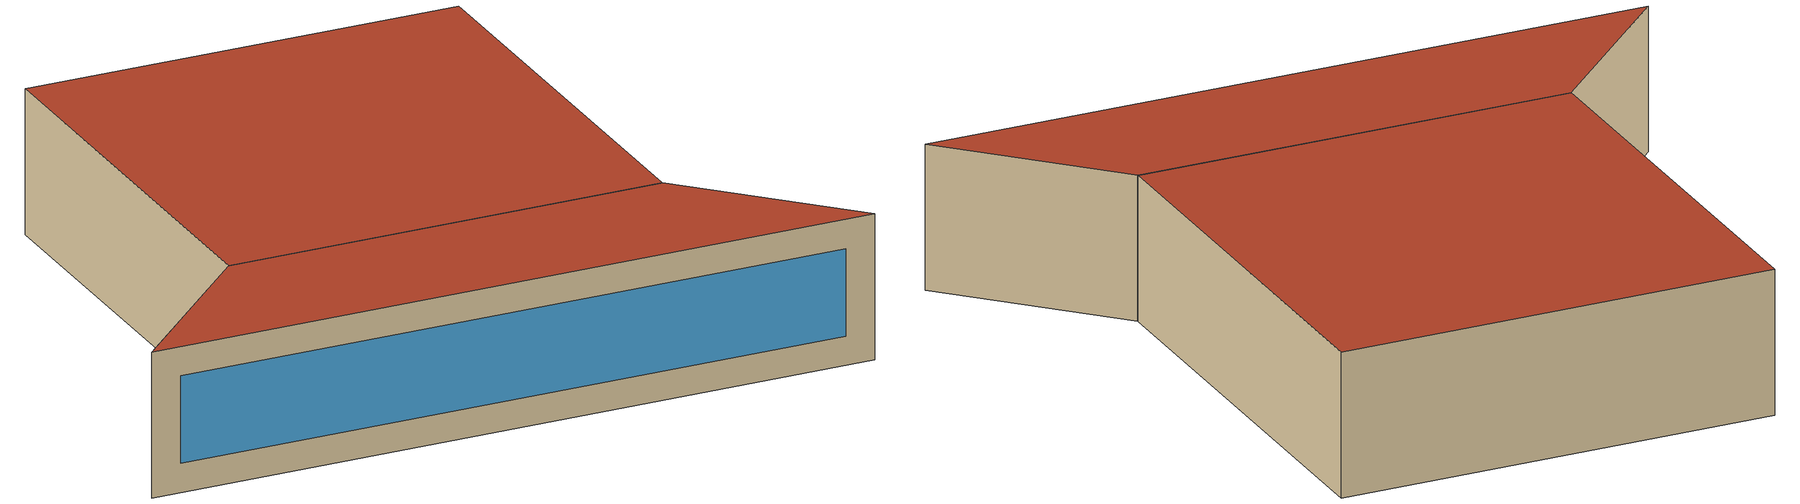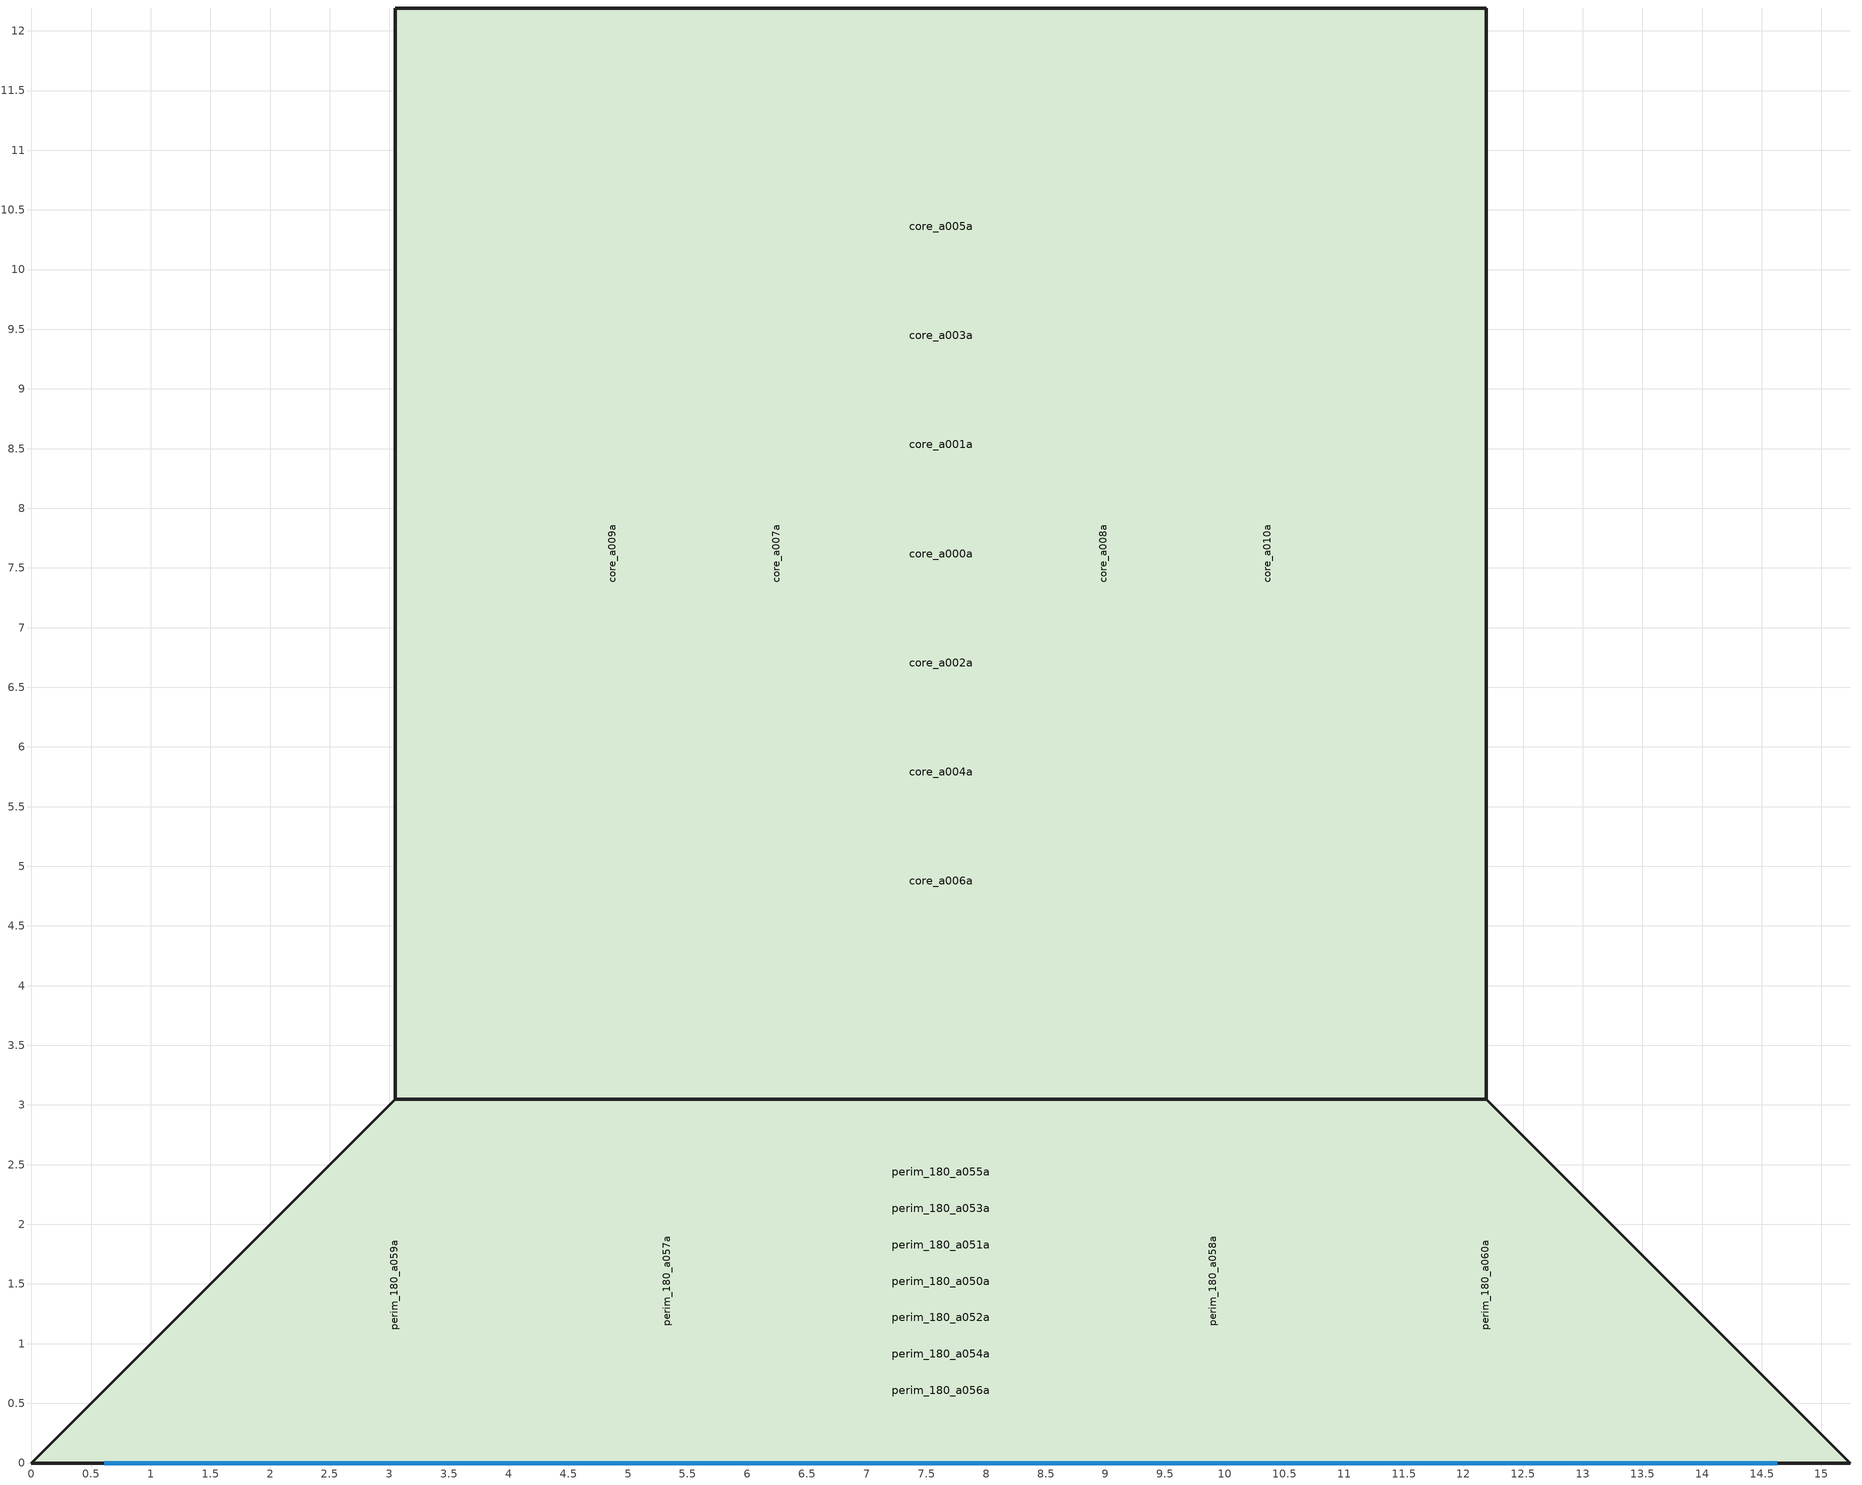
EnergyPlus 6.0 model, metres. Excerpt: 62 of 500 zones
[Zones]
core_a000a
 floor ground (Exterior Floor): 12.19,12.19 12.19,3.05 3.05,3.05 3.05,12.19 z0
 wall outside (Exterior Wall): 3.05,3.05 12.19,3.05 12.19,12.19 3.05,12.19 3.05,3.05 z0:3.05
 roof outside (Exterior Roof): 12.19,3.05 12.19,12.19 3.05,12.19 3.05,3.05 z3.05
core_a001a
 floor ground (Exterior Floor): 12.19,12.19 12.19,3.05 3.05,3.05 3.05,12.19 z0
 wall outside (Exterior Wall): 3.05,3.05 12.19,3.05 12.19,12.19 3.05,12.19 3.05,3.05 z0:3.05
 roof outside (Exterior Roof): 12.19,3.05 12.19,12.19 3.05,12.19 3.05,3.05 z3.05
core_a002a
 floor ground (Exterior Floor): 12.19,12.19 12.19,3.05 3.05,3.05 3.05,12.19 z0
 wall outside (Exterior Wall): 3.05,3.05 12.19,3.05 12.19,12.19 3.05,12.19 3.05,3.05 z0:3.05
 roof outside (Exterior Roof): 12.19,3.05 12.19,12.19 3.05,12.19 3.05,3.05 z3.05
core_a003a
 floor ground (Exterior Floor): 12.19,12.19 12.19,3.05 3.05,3.05 3.05,12.19 z0
 wall outside (Exterior Wall): 3.05,3.05 12.19,3.05 12.19,12.19 3.05,12.19 3.05,3.05 z0:3.05
 roof outside (Exterior Roof): 12.19,3.05 12.19,12.19 3.05,12.19 3.05,3.05 z3.05
core_a004a
 floor ground (Exterior Floor): 12.19,12.19 12.19,3.05 3.05,3.05 3.05,12.19 z0
 wall outside (Exterior Wall): 3.05,3.05 12.19,3.05 12.19,12.19 3.05,12.19 3.05,3.05 z0:3.05
 roof outside (Exterior Roof): 12.19,3.05 12.19,12.19 3.05,12.19 3.05,3.05 z3.05
core_a005a
 floor ground (Exterior Floor): 12.19,12.19 12.19,3.05 3.05,3.05 3.05,12.19 z0
 wall outside (Exterior Wall): 3.05,3.05 12.19,3.05 12.19,12.19 3.05,12.19 3.05,3.05 z0:3.05
 roof outside (Exterior Roof): 12.19,3.05 12.19,12.19 3.05,12.19 3.05,3.05 z3.05
core_a006a
 floor ground (Exterior Floor): 12.19,12.19 12.19,3.05 3.05,3.05 3.05,12.19 z0
 wall outside (Exterior Wall): 3.05,3.05 12.19,3.05 12.19,12.19 3.05,12.19 3.05,3.05 z0:3.05
 roof outside (Exterior Roof): 12.19,3.05 12.19,12.19 3.05,12.19 3.05,3.05 z3.05
core_a007a
 floor ground (Exterior Floor): 12.19,12.19 12.19,3.05 3.05,3.05 3.05,12.19 z0
 wall outside (Exterior Wall): 3.05,3.05 12.19,3.05 12.19,12.19 3.05,12.19 3.05,3.05 z0:3.05
 roof outside (Exterior Roof): 12.19,3.05 12.19,12.19 3.05,12.19 3.05,3.05 z3.05
core_a008a
 floor ground (Exterior Floor): 12.19,12.19 12.19,3.05 3.05,3.05 3.05,12.19 z0
 wall outside (Exterior Wall): 3.05,3.05 12.19,3.05 12.19,12.19 3.05,12.19 3.05,3.05 z0:3.05
 roof outside (Exterior Roof): 12.19,3.05 12.19,12.19 3.05,12.19 3.05,3.05 z3.05
core_a009a
 floor ground (Exterior Floor): 12.19,12.19 12.19,3.05 3.05,3.05 3.05,12.19 z0
 wall outside (Exterior Wall): 3.05,3.05 12.19,3.05 12.19,12.19 3.05,12.19 3.05,3.05 z0:3.05
 roof outside (Exterior Roof): 12.19,3.05 12.19,12.19 3.05,12.19 3.05,3.05 z3.05
core_a010a
 floor ground (Exterior Floor): 12.19,12.19 12.19,3.05 3.05,3.05 3.05,12.19 z0
 wall outside (Exterior Wall): 3.05,3.05 12.19,3.05 12.19,12.19 3.05,12.19 3.05,3.05 z0:3.05
 roof outside (Exterior Roof): 12.19,3.05 12.19,12.19 3.05,12.19 3.05,3.05 z3.05
core_a011a
 floor ground (Exterior Floor): 12.19,12.19 12.19,3.05 3.05,3.05 3.05,12.19 z0
 wall outside (Exterior Wall): 3.05,3.05 12.19,3.05 12.19,12.19 3.05,12.19 3.05,3.05 z0:3.05
 roof outside (Exterior Roof): 12.19,3.05 12.19,12.19 3.05,12.19 3.05,3.05 z3.05
perim_180_a050a
 floor ground (Exterior Floor): 12.19,3.05 15.24,0 0,0 3.05,3.05 z0
 wall outside (Exterior Wall): 12.19,3.05 3.05,3.05 0,0 15.24,0 12.19,3.05 z0:3.05
 window (Exterior Window): 0.61,0 14.63,0 z0.61:2.44
 roof outside (Exterior Roof): 15.24,0 12.19,3.05 3.05,3.05 0,0 z3.05
perim_180_a051a
 floor ground (Exterior Floor): 12.19,3.05 15.24,0 0,0 3.05,3.05 z0
 wall outside (Exterior Wall): 12.19,3.05 3.05,3.05 0,0 15.24,0 12.19,3.05 z0:3.05
 window (Exterior Window): 0.61,0 14.63,0 z0.61:2.44
 roof outside (Exterior Roof): 15.24,0 12.19,3.05 3.05,3.05 0,0 z3.05
perim_180_a052a
 floor ground (Exterior Floor): 12.19,3.05 15.24,0 0,0 3.05,3.05 z0
 wall outside (Exterior Wall): 12.19,3.05 3.05,3.05 0,0 15.24,0 12.19,3.05 z0:3.05
 window (Exterior Window): 0.61,0 14.63,0 z0.61:2.44
 roof outside (Exterior Roof): 15.24,0 12.19,3.05 3.05,3.05 0,0 z3.05
perim_180_a053a
 floor ground (Exterior Floor): 12.19,3.05 15.24,0 0,0 3.05,3.05 z0
 wall outside (Exterior Wall): 12.19,3.05 3.05,3.05 0,0 15.24,0 12.19,3.05 z0:3.05
 window (Exterior Window): 0.61,0 14.63,0 z0.61:2.44
 roof outside (Exterior Roof): 15.24,0 12.19,3.05 3.05,3.05 0,0 z3.05
perim_180_a054a
 floor ground (Exterior Floor): 12.19,3.05 15.24,0 0,0 3.05,3.05 z0
 wall outside (Exterior Wall): 12.19,3.05 3.05,3.05 0,0 15.24,0 12.19,3.05 z0:3.05
 window (Exterior Window): 0.61,0 14.63,0 z0.61:2.44
 roof outside (Exterior Roof): 15.24,0 12.19,3.05 3.05,3.05 0,0 z3.05
perim_180_a055a
 floor ground (Exterior Floor): 12.19,3.05 15.24,0 0,0 3.05,3.05 z0
 wall outside (Exterior Wall): 12.19,3.05 3.05,3.05 0,0 15.24,0 12.19,3.05 z0:3.05
 window (Exterior Window): 0.61,0 14.63,0 z0.61:2.44
 roof outside (Exterior Roof): 15.24,0 12.19,3.05 3.05,3.05 0,0 z3.05
perim_180_a056a
 floor ground (Exterior Floor): 12.19,3.05 15.24,0 0,0 3.05,3.05 z0
 wall outside (Exterior Wall): 12.19,3.05 3.05,3.05 0,0 15.24,0 12.19,3.05 z0:3.05
 window (Exterior Window): 0.61,0 14.63,0 z0.61:2.44
 roof outside (Exterior Roof): 15.24,0 12.19,3.05 3.05,3.05 0,0 z3.05
perim_180_a057a
 floor ground (Exterior Floor): 12.19,3.05 15.24,0 0,0 3.05,3.05 z0
 wall outside (Exterior Wall): 12.19,3.05 3.05,3.05 0,0 15.24,0 12.19,3.05 z0:3.05
 window (Exterior Window): 0.61,0 14.63,0 z0.61:2.44
 roof outside (Exterior Roof): 15.24,0 12.19,3.05 3.05,3.05 0,0 z3.05
perim_180_a058a
 floor ground (Exterior Floor): 12.19,3.05 15.24,0 0,0 3.05,3.05 z0
 wall outside (Exterior Wall): 12.19,3.05 3.05,3.05 0,0 15.24,0 12.19,3.05 z0:3.05
 window (Exterior Window): 0.61,0 14.63,0 z0.61:2.44
 roof outside (Exterior Roof): 15.24,0 12.19,3.05 3.05,3.05 0,0 z3.05
perim_180_a059a
 floor ground (Exterior Floor): 12.19,3.05 15.24,0 0,0 3.05,3.05 z0
 wall outside (Exterior Wall): 12.19,3.05 3.05,3.05 0,0 15.24,0 12.19,3.05 z0:3.05
 window (Exterior Window): 0.61,0 14.63,0 z0.61:2.44
 roof outside (Exterior Roof): 15.24,0 12.19,3.05 3.05,3.05 0,0 z3.05
perim_180_a060a
 floor ground (Exterior Floor): 12.19,3.05 15.24,0 0,0 3.05,3.05 z0
 wall outside (Exterior Wall): 12.19,3.05 3.05,3.05 0,0 15.24,0 12.19,3.05 z0:3.05
 window (Exterior Window): 0.61,0 14.63,0 z0.61:2.44
 roof outside (Exterior Roof): 15.24,0 12.19,3.05 3.05,3.05 0,0 z3.05
perim_180_a061a
 floor ground (Exterior Floor): 12.19,3.05 15.24,0 0,0 3.05,3.05 z0
 wall outside (Exterior Wall): 12.19,3.05 3.05,3.05 0,0 15.24,0 12.19,3.05 z0:3.05
 window (Exterior Window): 0.61,0 14.63,0 z0.61:2.44
 roof outside (Exterior Roof): 15.24,0 12.19,3.05 3.05,3.05 0,0 z3.05
perim_180_a062a
 floor ground (Exterior Floor): 12.19,3.05 15.24,0 0,0 3.05,3.05 z0
 wall outside (Exterior Wall): 12.19,3.05 3.05,3.05 0,0 15.24,0 12.19,3.05 z0:3.05
 window (Exterior Window): 0.61,0 14.63,0 z0.61:2.44
 roof outside (Exterior Roof): 15.24,0 12.19,3.05 3.05,3.05 0,0 z3.05
perim_180_a063a
 floor ground (Exterior Floor): 12.19,3.05 15.24,0 0,0 3.05,3.05 z0
 wall outside (Exterior Wall): 12.19,3.05 3.05,3.05 0,0 15.24,0 12.19,3.05 z0:3.05
 window (Exterior Window): 0.61,0 14.63,0 z0.61:2.44
 roof outside (Exterior Roof): 15.24,0 12.19,3.05 3.05,3.05 0,0 z3.05
perim_180_a064a
 floor ground (Exterior Floor): 12.19,3.05 15.24,0 0,0 3.05,3.05 z0
 wall outside (Exterior Wall): 12.19,3.05 3.05,3.05 0,0 15.24,0 12.19,3.05 z0:3.05
 window (Exterior Window): 0.61,0 14.63,0 z0.61:2.44
 roof outside (Exterior Roof): 15.24,0 12.19,3.05 3.05,3.05 0,0 z3.05
perim_180_a065a
 floor ground (Exterior Floor): 12.19,3.05 15.24,0 0,0 3.05,3.05 z0
 wall outside (Exterior Wall): 12.19,3.05 3.05,3.05 0,0 15.24,0 12.19,3.05 z0:3.05
 window (Exterior Window): 0.61,0 14.63,0 z0.61:2.44
 roof outside (Exterior Roof): 15.24,0 12.19,3.05 3.05,3.05 0,0 z3.05
perim_180_a066a
 floor ground (Exterior Floor): 12.19,3.05 15.24,0 0,0 3.05,3.05 z0
 wall outside (Exterior Wall): 12.19,3.05 3.05,3.05 0,0 15.24,0 12.19,3.05 z0:3.05
 window (Exterior Window): 0.61,0 14.63,0 z0.61:2.44
 roof outside (Exterior Roof): 15.24,0 12.19,3.05 3.05,3.05 0,0 z3.05
perim_180_a067a
 floor ground (Exterior Floor): 12.19,3.05 15.24,0 0,0 3.05,3.05 z0
 wall outside (Exterior Wall): 12.19,3.05 3.05,3.05 0,0 15.24,0 12.19,3.05 z0:3.05
 window (Exterior Window): 0.61,0 14.63,0 z0.61:2.44
 roof outside (Exterior Roof): 15.24,0 12.19,3.05 3.05,3.05 0,0 z3.05
perim_180_a068a
 floor ground (Exterior Floor): 12.19,3.05 15.24,0 0,0 3.05,3.05 z0
 wall outside (Exterior Wall): 12.19,3.05 3.05,3.05 0,0 15.24,0 12.19,3.05 z0:3.05
 window (Exterior Window): 0.61,0 14.63,0 z0.61:2.44
 roof outside (Exterior Roof): 15.24,0 12.19,3.05 3.05,3.05 0,0 z3.05
perim_180_a069a
 floor ground (Exterior Floor): 12.19,3.05 15.24,0 0,0 3.05,3.05 z0
 wall outside (Exterior Wall): 12.19,3.05 3.05,3.05 0,0 15.24,0 12.19,3.05 z0:3.05
 window (Exterior Window): 0.61,0 14.63,0 z0.61:2.44
 roof outside (Exterior Roof): 15.24,0 12.19,3.05 3.05,3.05 0,0 z3.05
perim_180_a070a
 floor ground (Exterior Floor): 12.19,3.05 15.24,0 0,0 3.05,3.05 z0
 wall outside (Exterior Wall): 12.19,3.05 3.05,3.05 0,0 15.24,0 12.19,3.05 z0:3.05
 window (Exterior Window): 0.61,0 14.63,0 z0.61:2.44
 roof outside (Exterior Roof): 15.24,0 12.19,3.05 3.05,3.05 0,0 z3.05
perim_180_a071a
 floor ground (Exterior Floor): 12.19,3.05 15.24,0 0,0 3.05,3.05 z0
 wall outside (Exterior Wall): 12.19,3.05 3.05,3.05 0,0 15.24,0 12.19,3.05 z0:3.05
 window (Exterior Window): 0.61,0 14.63,0 z0.61:2.44
 roof outside (Exterior Roof): 15.24,0 12.19,3.05 3.05,3.05 0,0 z3.05
perim_180_a072a
 floor ground (Exterior Floor): 12.19,3.05 15.24,0 0,0 3.05,3.05 z0
 wall outside (Exterior Wall): 12.19,3.05 3.05,3.05 0,0 15.24,0 12.19,3.05 z0:3.05
 window (Exterior Window): 0.61,0 14.63,0 z0.61:2.44
 roof outside (Exterior Roof): 15.24,0 12.19,3.05 3.05,3.05 0,0 z3.05
perim_180_a073a
 floor ground (Exterior Floor): 12.19,3.05 15.24,0 0,0 3.05,3.05 z0
 wall outside (Exterior Wall): 12.19,3.05 3.05,3.05 0,0 15.24,0 12.19,3.05 z0:3.05
 window (Exterior Window): 0.61,0 14.63,0 z0.61:2.44
 roof outside (Exterior Roof): 15.24,0 12.19,3.05 3.05,3.05 0,0 z3.05
perim_180_a074a
 floor ground (Exterior Floor): 12.19,3.05 15.24,0 0,0 3.05,3.05 z0
 wall outside (Exterior Wall): 12.19,3.05 3.05,3.05 0,0 15.24,0 12.19,3.05 z0:3.05
 window (Exterior Window): 0.61,0 14.63,0 z0.61:2.44
 roof outside (Exterior Roof): 15.24,0 12.19,3.05 3.05,3.05 0,0 z3.05
perim_180_a075a
 floor ground (Exterior Floor): 12.19,3.05 15.24,0 0,0 3.05,3.05 z0
 wall outside (Exterior Wall): 12.19,3.05 3.05,3.05 0,0 15.24,0 12.19,3.05 z0:3.05
 window (Exterior Window): 0.61,0 14.63,0 z0.61:2.44
 roof outside (Exterior Roof): 15.24,0 12.19,3.05 3.05,3.05 0,0 z3.05
perim_180_a076a
 floor ground (Exterior Floor): 12.19,3.05 15.24,0 0,0 3.05,3.05 z0
 wall outside (Exterior Wall): 12.19,3.05 3.05,3.05 0,0 15.24,0 12.19,3.05 z0:3.05
 window (Exterior Window): 0.61,0 14.63,0 z0.61:2.44
 roof outside (Exterior Roof): 15.24,0 12.19,3.05 3.05,3.05 0,0 z3.05
perim_180_a077a
 floor ground (Exterior Floor): 12.19,3.05 15.24,0 0,0 3.05,3.05 z0
 wall outside (Exterior Wall): 12.19,3.05 3.05,3.05 0,0 15.24,0 12.19,3.05 z0:3.05
 window (Exterior Window): 0.61,0 14.63,0 z0.61:2.44
 roof outside (Exterior Roof): 15.24,0 12.19,3.05 3.05,3.05 0,0 z3.05
perim_180_a078a
 floor ground (Exterior Floor): 12.19,3.05 15.24,0 0,0 3.05,3.05 z0
 wall outside (Exterior Wall): 12.19,3.05 3.05,3.05 0,0 15.24,0 12.19,3.05 z0:3.05
 window (Exterior Window): 0.61,0 14.63,0 z0.61:2.44
 roof outside (Exterior Roof): 15.24,0 12.19,3.05 3.05,3.05 0,0 z3.05
perim_180_a079a
 floor ground (Exterior Floor): 12.19,3.05 15.24,0 0,0 3.05,3.05 z0
 wall outside (Exterior Wall): 12.19,3.05 3.05,3.05 0,0 15.24,0 12.19,3.05 z0:3.05
 window (Exterior Window): 0.61,0 14.63,0 z0.61:2.44
 roof outside (Exterior Roof): 15.24,0 12.19,3.05 3.05,3.05 0,0 z3.05
perim_180_a080a
 floor ground (Exterior Floor): 12.19,3.05 15.24,0 0,0 3.05,3.05 z0
 wall outside (Exterior Wall): 12.19,3.05 3.05,3.05 0,0 15.24,0 12.19,3.05 z0:3.05
 window (Exterior Window): 0.61,0 14.63,0 z0.61:2.44
 roof outside (Exterior Roof): 15.24,0 12.19,3.05 3.05,3.05 0,0 z3.05
perim_180_a081a
 floor ground (Exterior Floor): 12.19,3.05 15.24,0 0,0 3.05,3.05 z0
 wall outside (Exterior Wall): 12.19,3.05 3.05,3.05 0,0 15.24,0 12.19,3.05 z0:3.05
 window (Exterior Window): 0.61,0 14.63,0 z0.61:2.44
 roof outside (Exterior Roof): 15.24,0 12.19,3.05 3.05,3.05 0,0 z3.05
perim_180_a082a
 floor ground (Exterior Floor): 12.19,3.05 15.24,0 0,0 3.05,3.05 z0
 wall outside (Exterior Wall): 12.19,3.05 3.05,3.05 0,0 15.24,0 12.19,3.05 z0:3.05
 window (Exterior Window): 0.61,0 14.63,0 z0.61:2.44
 roof outside (Exterior Roof): 15.24,0 12.19,3.05 3.05,3.05 0,0 z3.05
perim_180_a083a
 floor ground (Exterior Floor): 12.19,3.05 15.24,0 0,0 3.05,3.05 z0
 wall outside (Exterior Wall): 12.19,3.05 3.05,3.05 0,0 15.24,0 12.19,3.05 z0:3.05
 window (Exterior Window): 0.61,0 14.63,0 z0.61:2.44
 roof outside (Exterior Roof): 15.24,0 12.19,3.05 3.05,3.05 0,0 z3.05
perim_180_a084a
 floor ground (Exterior Floor): 12.19,3.05 15.24,0 0,0 3.05,3.05 z0
 wall outside (Exterior Wall): 12.19,3.05 3.05,3.05 0,0 15.24,0 12.19,3.05 z0:3.05
 window (Exterior Window): 0.61,0 14.63,0 z0.61:2.44
 roof outside (Exterior Roof): 15.24,0 12.19,3.05 3.05,3.05 0,0 z3.05
perim_180_a085a
 floor ground (Exterior Floor): 12.19,3.05 15.24,0 0,0 3.05,3.05 z0
 wall outside (Exterior Wall): 12.19,3.05 3.05,3.05 0,0 15.24,0 12.19,3.05 z0:3.05
 window (Exterior Window): 0.61,0 14.63,0 z0.61:2.44
 roof outside (Exterior Roof): 15.24,0 12.19,3.05 3.05,3.05 0,0 z3.05
perim_180_a086a
 floor ground (Exterior Floor): 12.19,3.05 15.24,0 0,0 3.05,3.05 z0
 wall outside (Exterior Wall): 12.19,3.05 3.05,3.05 0,0 15.24,0 12.19,3.05 z0:3.05
 window (Exterior Window): 0.61,0 14.63,0 z0.61:2.44
 roof outside (Exterior Roof): 15.24,0 12.19,3.05 3.05,3.05 0,0 z3.05
perim_180_a087a
 floor ground (Exterior Floor): 12.19,3.05 15.24,0 0,0 3.05,3.05 z0
 wall outside (Exterior Wall): 12.19,3.05 3.05,3.05 0,0 15.24,0 12.19,3.05 z0:3.05
 window (Exterior Window): 0.61,0 14.63,0 z0.61:2.44
 roof outside (Exterior Roof): 15.24,0 12.19,3.05 3.05,3.05 0,0 z3.05
perim_180_a088a
 floor ground (Exterior Floor): 12.19,3.05 15.24,0 0,0 3.05,3.05 z0
 wall outside (Exterior Wall): 12.19,3.05 3.05,3.05 0,0 15.24,0 12.19,3.05 z0:3.05
 window (Exterior Window): 0.61,0 14.63,0 z0.61:2.44
 roof outside (Exterior Roof): 15.24,0 12.19,3.05 3.05,3.05 0,0 z3.05
perim_180_a089a
 floor ground (Exterior Floor): 12.19,3.05 15.24,0 0,0 3.05,3.05 z0
 wall outside (Exterior Wall): 12.19,3.05 3.05,3.05 0,0 15.24,0 12.19,3.05 z0:3.05
 window (Exterior Window): 0.61,0 14.63,0 z0.61:2.44
 roof outside (Exterior Roof): 15.24,0 12.19,3.05 3.05,3.05 0,0 z3.05
perim_180_a090a
 floor ground (Exterior Floor): 12.19,3.05 15.24,0 0,0 3.05,3.05 z0
 wall outside (Exterior Wall): 12.19,3.05 3.05,3.05 0,0 15.24,0 12.19,3.05 z0:3.05
 window (Exterior Window): 0.61,0 14.63,0 z0.61:2.44
 roof outside (Exterior Roof): 15.24,0 12.19,3.05 3.05,3.05 0,0 z3.05
perim_180_a091a
 floor ground (Exterior Floor): 12.19,3.05 15.24,0 0,0 3.05,3.05 z0
 wall outside (Exterior Wall): 12.19,3.05 3.05,3.05 0,0 15.24,0 12.19,3.05 z0:3.05
 window (Exterior Window): 0.61,0 14.63,0 z0.61:2.44
 roof outside (Exterior Roof): 15.24,0 12.19,3.05 3.05,3.05 0,0 z3.05
perim_180_a092a
 floor ground (Exterior Floor): 12.19,3.05 15.24,0 0,0 3.05,3.05 z0
 wall outside (Exterior Wall): 12.19,3.05 3.05,3.05 0,0 15.24,0 12.19,3.05 z0:3.05
 window (Exterior Window): 0.61,0 14.63,0 z0.61:2.44
 roof outside (Exterior Roof): 15.24,0 12.19,3.05 3.05,3.05 0,0 z3.05
perim_180_a093a
 floor ground (Exterior Floor): 12.19,3.05 15.24,0 0,0 3.05,3.05 z0
 wall outside (Exterior Wall): 12.19,3.05 3.05,3.05 0,0 15.24,0 12.19,3.05 z0:3.05
 window (Exterior Window): 0.61,0 14.63,0 z0.61:2.44
 roof outside (Exterior Roof): 15.24,0 12.19,3.05 3.05,3.05 0,0 z3.05
perim_180_a094a
 floor ground (Exterior Floor): 12.19,3.05 15.24,0 0,0 3.05,3.05 z0
 wall outside (Exterior Wall): 12.19,3.05 3.05,3.05 0,0 15.24,0 12.19,3.05 z0:3.05
 window (Exterior Window): 0.61,0 14.63,0 z0.61:2.44
 roof outside (Exterior Roof): 15.24,0 12.19,3.05 3.05,3.05 0,0 z3.05
perim_180_a095a
 floor ground (Exterior Floor): 12.19,3.05 15.24,0 0,0 3.05,3.05 z0
 wall outside (Exterior Wall): 12.19,3.05 3.05,3.05 0,0 15.24,0 12.19,3.05 z0:3.05
 window (Exterior Window): 0.61,0 14.63,0 z0.61:2.44
 roof outside (Exterior Roof): 15.24,0 12.19,3.05 3.05,3.05 0,0 z3.05
perim_180_a096a
 floor ground (Exterior Floor): 12.19,3.05 15.24,0 0,0 3.05,3.05 z0
 wall outside (Exterior Wall): 12.19,3.05 3.05,3.05 0,0 15.24,0 12.19,3.05 z0:3.05
 window (Exterior Window): 0.61,0 14.63,0 z0.61:2.44
 roof outside (Exterior Roof): 15.24,0 12.19,3.05 3.05,3.05 0,0 z3.05
perim_180_a097a
 floor ground (Exterior Floor): 12.19,3.05 15.24,0 0,0 3.05,3.05 z0
 wall outside (Exterior Wall): 12.19,3.05 3.05,3.05 0,0 15.24,0 12.19,3.05 z0:3.05
 window (Exterior Window): 0.61,0 14.63,0 z0.61:2.44
 roof outside (Exterior Roof): 15.24,0 12.19,3.05 3.05,3.05 0,0 z3.05
perim_180_a098a
 floor ground (Exterior Floor): 12.19,3.05 15.24,0 0,0 3.05,3.05 z0
 wall outside (Exterior Wall): 12.19,3.05 3.05,3.05 0,0 15.24,0 12.19,3.05 z0:3.05
 window (Exterior Window): 0.61,0 14.63,0 z0.61:2.44
 roof outside (Exterior Roof): 15.24,0 12.19,3.05 3.05,3.05 0,0 z3.05
perim_180_a099a
 floor ground (Exterior Floor): 12.19,3.05 15.24,0 0,0 3.05,3.05 z0
 wall outside (Exterior Wall): 12.19,3.05 3.05,3.05 0,0 15.24,0 12.19,3.05 z0:3.05
 window (Exterior Window): 0.61,0 14.63,0 z0.61:2.44
 roof outside (Exterior Roof): 15.24,0 12.19,3.05 3.05,3.05 0,0 z3.05
[Building]
increase zone count test: North Axis {deg}=-0; Terrain=CITY; Loads Convergence Tolerance Value=0.04; Temperature Convergence Tolerance Value {deltaC}=0.4; Solar Distribution=FULLINTERIORANDEXTERIOR; Maximum Number of Warmup Days=25
[Site:Location]
Site:Location {fe7555c4-f0c3-4fda-930d-e99a9caff5f8}: 0, 0, 0, 0
[Material]
Name | Roughness | Thickness {m} | Conductivity {W/m-K} | Density {kg/m3} | Specific Heat {J/kg-K}
G01a 19mm gypsum board | MediumSmooth | 0.019 | 0.16 | 800 | 1090
F16 Acoustic tile | MediumSmooth | 0.0191 | 0.06 | 368 | 590
M01 100mm brick | MediumRough | 0.1016 | 0.89 | 1920 | 790
I02 50mm insulation board | MediumRough | 0.0508 | 0.03 | 43 | 1210
M15 200mm heavyweight concrete | MediumRough | 0.2032 | 1.95 | 2240 | 900
M11 100mm lightweight concrete | MediumRough | 0.1016 | 0.53 | 1280 | 840
[Material:AirGap]
Name | Thermal Resistance {m2-K/W}
F05 Ceiling air space resistance | 0.18
F04 Wall air space resistance | 0.15
[WindowMaterial:Glazing]
Clear 3mm: Optical Data Type=SpectralAverage; Thickness {m}=0.003; Solar Transmittance at Normal Incidence=0.837; Front Side Solar Reflectance at Normal Incidence=0.075; Back Side Solar Reflectance at Normal Incidence=0.075; Visible Transmittance at Normal Incidence=0.898; Front Side Visible Reflectance at Normal Incidence=0.081; Back Side Visible Reflectance at Normal Incidence=0.081; Infrared Transmittance at Normal Incidence=0; Front Side Infrared Hemispherical Emissivity=0.84; Back Side Infrared Hemispherical Emissivity=0.84; Conductivity {W/m-K}=0.9
[WindowMaterial:Gas]
Air 13mm: Gas Type=Air; Thickness {m}=0.0127
[Construction]
Exterior Roof: M11 100mm lightweight concrete, F05 Ceiling air space resistance, F16 Acoustic tile
Exterior Wall: M01 100mm brick, M15 200mm heavyweight concrete, I02 50mm insulation board, F04 Wall air space resistance, G01a 19mm gypsum board
Exterior Window: Clear 3mm, Air 13mm, Clear 3mm
Exterior Floor: I02 50mm insulation board, M15 200mm heavyweight concrete
[Zone]
core_a000a; core_a001a; core_a002a; core_a003a; core_a004a; core_a005a; core_a006a; core_a007a; core_a008a; core_a009a; core_a010a; core_a011a: -0, 3.048, 3.048, 0, , 1
perim_180_a050a; perim_180_a051a; perim_180_a052a; perim_180_a053a; perim_180_a054a; perim_180_a055a; perim_180_a056a; perim_180_a057a; perim_180_a058a; perim_180_a059a; perim_180_a060a; perim_180_a061a; perim_180_a062a; perim_180_a063a; perim_180_a064a; perim_180_a065a; perim_180_a066a; perim_180_a067a; perim_180_a068a; perim_180_a069a; perim_180_a070a; perim_180_a071a; perim_180_a072a; perim_180_a073a; perim_180_a074a; perim_180_a075a; perim_180_a076a; perim_180_a077a; perim_180_a078a; perim_180_a079a; perim_180_a080a; perim_180_a081a; perim_180_a082a; perim_180_a083a; perim_180_a084a; perim_180_a085a; perim_180_a086a; perim_180_a087a; perim_180_a088a; perim_180_a089a; perim_180_a090a; perim_180_a091a; perim_180_a092a; perim_180_a093a; perim_180_a094a; perim_180_a095a; perim_180_a096a; perim_180_a097a; perim_180_a098a; perim_180_a099a: -0, 0, 0, 0, , 1
